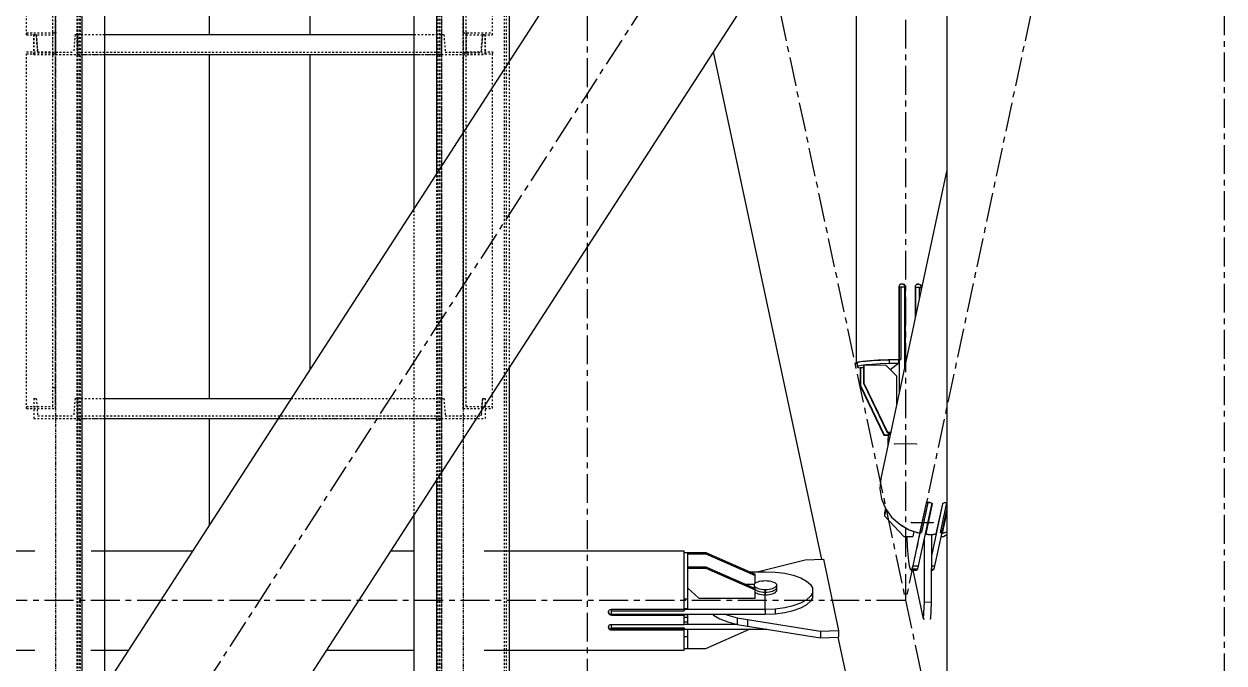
# Model space of a CAD drawing. Header units: millimetres. Extents: x 5143 to 30813, y 232 to 21408.
# Drawn here: x 23100.3 to 23430, y 12853.1 to 13028.7 of the extents above; entities that cross this region are included whole.
import ezdxf

# ---------------------------------------------------------------- set-up
doc = ezdxf.new("R2010")
doc.units = ezdxf.units.MM
doc.header["$LTSCALE"] = 0.25
for name, pattern in [('CENTER', [50.8, 31.75, -6.35, 6.35, -6.35]), ('XKITLINE00', [0]), ('XKITLINE02', [4, 2, -2]), ('XKITLINE03', [6, 3, -1, 1, -1])]:
    doc.linetypes.add(name, pattern=pattern)

msp = doc.modelspace()

# ---------------------------------------------------------------- linework, layer by layer
at = {"color": 8, "linetype": 'CENTER'}
for p, q in [((23430, 14354.32), (23430, 12689.51)), ((23342.5, 13690.27), (23342.5, 12870.27)), ((23255, 13540.01), (23255, 12732.33)), ((23430, 13280.27), (22900, 12460.27)), ((23255, 13280.27), (23430, 12460.27)), ((23430, 13280.27), (23342.5, 12870.27)), ((23345.48, 12913.27), (23339.51, 12913.31)), ((23344.09, 12891.74), (23350.06, 12891.7)), ((23303.97, 12867.52), (23303.97, 12873.03)), ((23342.5, 12870.27), (22987.5, 12870.27))]:
    msp.add_line(p, q, dxfattribs=at)
at = {"color": 1, "linetype": 'XKITLINE03'}
for p, q in [((23109, 13721.24), (23109, 12049.63)), ((23122.5, 12049.57), (23122.5, 13721.24)), ((23214.98, 13721.24), (23214.98, 12049.6)), ((23220.98, 13721.24), (23220.98, 12049.63)), ((23109, 13026.29), (23109, 13123.03)), ((23220.98, 13123.03), (23220.98, 13026.29)), ((23109, 12923.03), (23109, 13020.47)), ((23115, 13020.28), (23214.98, 13020.28)), ((23115, 13020.28), (23115, 13020.28)), ((23214.98, 13020.28), (23214.98, 13020.28)), ((23220.98, 13020.48), (23220.98, 12923.03)), ((23115, 12920.28), (23214.98, 12920.28)), ((23115, 12920.28), (23115, 12920.28)), ((23214.98, 12920.28), (23214.98, 12920.28))]:
    msp.add_line(p, q, dxfattribs=at)
at = {"color": 3, "linetype": 'XKITLINE02'}
for p, q in [((23114.92, 12049.63), (23114.92, 13721.24)), ((23115, 12049.63), (23115, 13721.24)), ((23115, 12049.57), (23115, 13721.24)), ((23115.45, 12049.63), (23115.45, 13721.24)), ((23115.85, 12049.57), (23115.85, 13721.24)), ((23115.85, 12049.57), (23115.85, 13721.24)), ((23122.5, 12049.57), (23122.5, 13721.24)), ((23214.13, 12049.6), (23214.13, 13721.24)), ((23214.53, 12049.63), (23214.53, 13721.24)), ((23214.98, 12049.6), (23214.98, 13721.24)), ((23215.07, 12049.63), (23215.06, 13721.24)), ((23232.3, 12049.63), (23232.3, 13721.24)), ((23232.83, 12049.63), (23232.83, 13721.24)), ((23122.5, 12762.45), (23122.5, 13303.02)), ((23207.48, 12893.93), (23207.48, 13303.02)), ((23101, 13025.71), (23101, 13123.03)), ((23108.2, 13020.46), (23108.2, 13122.44)), ((23109, 13020.46), (23109, 13123.03)), ((23221.78, 13020.46), (23221.78, 13122.44)), ((23228.98, 13025.71), (23228.98, 13123.03)), ((23220.98, 13020.46), (23220.98, 13120.98)), ((23101, 13026.29), (23101, 13025.71)), ((23101, 13026.29), (23109, 13026.29)), ((23108.2, 12923.61), (23108.2, 13026.28)), ((23108.2, 13026.28), (23109, 13026.28)), ((23109, 13026.29), (23109, 13020.46)), ((23109, 12923.03), (23109, 13026.28)), ((23220.98, 13026.29), (23228.98, 13026.29)), ((23220.98, 13026.28), (23220.98, 13020.48)), ((23220.98, 13026.28), (23221.78, 13026.28)), ((23220.98, 13026.28), (23220.98, 12928.83)), ((23221.78, 13026.28), (23221.78, 13021.06)), ((23221.78, 12923.61), (23221.78, 13026.28)), ((23101, 13025.71), (23108.2, 13025.71)), ((23103, 13025.78), (23103.68, 13025.78)), ((23103, 13025.78), (23103, 13020.28)), ((23103, 13020.28), (23103, 13025.78)), ((23103.68, 13025.78), (23104.07, 13020.98)), ((23104.07, 13020.98), (23103.68, 13025.78)), ((23108.2, 13020.46), (23108.2, 13025.71)), ((23114.32, 13025.78), (23113.94, 13020.98)), ((23114.32, 13025.78), (23113.94, 13020.98)), ((23114.32, 13025.78), (23115, 13025.78)), ((23115, 13020.28), (23115, 13025.78)), ((23115, 13025.78), (23122.5, 13025.78)), ((23115, 13025.78), (23115, 13020.28)), ((23115, 13025.78), (23115, 13020.28)), ((23207.48, 13025.78), (23214.98, 13025.78)), ((23214.98, 13020.28), (23214.98, 13025.78)), ((23214.98, 13025.78), (23214.98, 13020.28)), ((23214.98, 13025.78), (23215.66, 13025.78)), ((23214.98, 13025.78), (23214.98, 13020.28)), ((23215.66, 13025.78), (23216.05, 13020.98)), ((23215.66, 13025.78), (23216.05, 13020.98)), ((23221.78, 13025.71), (23228.98, 13025.71)), ((23225.92, 13020.98), (23226.3, 13025.78)), ((23226.3, 13025.78), (23225.92, 13020.98)), ((23226.3, 13025.78), (23226.98, 13025.78)), ((23226.98, 13020.28), (23226.98, 13025.78)), ((23226.98, 13025.78), (23226.98, 13020.28)), ((23101, 12923.03), (23101, 13021.06)), ((23101, 13021.06), (23108.2, 13021.06)), ((23101, 13020.47), (23109, 13020.47)), ((23103, 13020.28), (23115, 13020.28)), ((23104.07, 13020.98), (23113.94, 13020.98)), ((23108.2, 13020.46), (23109, 13020.46)), ((23115, 13020.98), (23214.98, 13020.98)), ((23115, 13020.28), (23122.5, 13020.28)), ((23207.48, 13020.28), (23214.98, 13020.28)), ((23214.98, 13020.28), (23226.98, 13020.28)), ((23216.05, 13020.98), (23225.92, 13020.98)), ((23220.98, 13020.48), (23228.98, 13020.48)), ((23220.98, 12923.03), (23220.98, 13020.48)), ((23220.98, 13020.46), (23221.78, 13020.46)), ((23221.78, 13021.06), (23228.98, 13021.06)), ((23228.98, 13021.06), (23228.98, 13020.48)), ((23228.98, 12923.03), (23228.98, 13021.06)), ((23233.68, 12934.47), (23233.68, 13018.62)), ((23213.68, 12903.53), (23213.68, 12987.68)), ((23108.2, 12928.83), (23109, 12928.83)), ((23220.98, 12928.83), (23220.98, 12923.03)), ((23220.98, 12928.83), (23221.78, 12928.83)), ((23103, 12925.78), (23103.68, 12925.78)), ((23103, 12925.78), (23103, 12920.28)), ((23103, 12925.78), (23103, 12920.28)), ((23103.68, 12925.78), (23104.07, 12920.98)), ((23103.68, 12925.78), (23104.07, 12920.98)), ((23114.32, 12925.78), (23113.94, 12920.98)), ((23114.32, 12925.78), (23113.94, 12920.98)), ((23114.32, 12925.78), (23115, 12925.78)), ((23115, 12920.28), (23115, 12925.78)), ((23115, 12925.78), (23122.5, 12925.78)), ((23115, 12925.78), (23115, 12920.28)), ((23115, 12925.78), (23115, 12920.28)), ((23173.67, 12925.78), (23214.98, 12925.78)), ((23214.98, 12920.28), (23214.98, 12925.78)), ((23214.98, 12925.78), (23214.98, 12920.28)), ((23214.98, 12925.78), (23215.66, 12925.78)), ((23214.98, 12925.78), (23214.98, 12920.28)), ((23215.66, 12925.78), (23216.05, 12920.98)), ((23215.66, 12925.78), (23216.05, 12920.98)), ((23225.92, 12920.98), (23226.3, 12925.78)), ((23226.3, 12925.78), (23225.92, 12920.98)), ((23226.3, 12925.78), (23226.98, 12925.78)), ((23226.98, 12925.78), (23226.98, 12920.28)), ((23226.98, 12925.78), (23226.98, 12920.28)), ((23101, 12923.61), (23108.2, 12923.61)), ((23101, 12923.03), (23109, 12923.03)), ((23104.07, 12920.98), (23113.94, 12920.98)), ((23115, 12920.98), (23214.98, 12920.98)), ((23216.05, 12920.98), (23225.92, 12920.98)), ((23220.98, 12923.03), (23228.98, 12923.03)), ((23221.78, 12923.61), (23228.98, 12923.61)), ((23103, 12920.28), (23115, 12920.28)), ((23115, 12920.28), (23122.5, 12920.28)), ((23170.12, 12920.28), (23214.98, 12920.28)), ((23214.98, 12920.28), (23226.98, 12920.28))]:
    msp.add_line(p, q, dxfattribs=at)
at = {"color": 7, "linetype": 'XKITLINE00'}
for p, q in [((23116.3, 12837.02), (23116.3, 13257.5)), ((23122.5, 12846.61), (23122.5, 13257.5)), ((23207.48, 12978.09), (23207.48, 13257.5)), ((23213.68, 12987.68), (23213.68, 13257.5)), ((23233.68, 13018.62), (23233.68, 13257.5)), ((23122.5, 13025.78), (23207.48, 13025.78)), ((23122.5, 13020.28), (23207.48, 13020.28)), ((23233.68, 12768.61), (23233.68, 12934.47)), ((23122.5, 12925.78), (23173.67, 12925.78)), ((23122.5, 12920.28), (23170.12, 12920.28)), ((23213.68, 12755.13), (23213.68, 12903.53)), ((23207.48, 12750.96), (23207.48, 12893.93))]:
    msp.add_line(p, q, dxfattribs=at)
at = {"color": 8, "linetype": 'XKITLINE00'}
for p, q in [((23151.2, 13120.28), (23151.2, 13025.78)), ((23178.8, 13120.28), (23178.8, 13025.78)), ((23283.37, 13095.5), (23008.1, 12669.61)), ((23328.91, 13079.5), (23328.91, 12935.63)), ((23353.8, 13075.07), (23353.8, 12689.51)), ((23321.7, 13070.64), (23046.42, 12644.75)), ((23151.2, 13020.28), (23151.2, 12925.78)), ((23178.8, 13020.28), (23178.8, 12933.7)), ((23289.61, 13021), (23319.37, 12881.57)), ((23353.8, 12988.62), (23335.68, 12903.75)), ((23340.82, 12956.96), (23341, 12957.14)), ((23340.97, 12957.11), (23341.19, 12957.22)), ((23341, 12957.14), (23341.24, 12957.27)), ((23341.19, 12957.22), (23341.45, 12957.26)), ((23341.24, 12957.27), (23341.51, 12957.31)), ((23341.45, 12957.26), (23341.72, 12957.22)), ((23341.51, 12957.31), (23341.77, 12957.27)), ((23341.72, 12957.22), (23341.95, 12957.1)), ((23341.77, 12957.27), (23342.01, 12957.15)), ((23341.95, 12957.1), (23342.14, 12956.92)), ((23342.01, 12957.15), (23342.2, 12956.96)), ((23345.31, 12956.94), (23345.5, 12957.12)), ((23345.47, 12957.09), (23345.67, 12957.2)), ((23345.5, 12957.12), (23345.73, 12957.24)), ((23345.67, 12957.2), (23345.93, 12957.23)), ((23345.73, 12957.24), (23345.99, 12957.28)), ((23345.93, 12957.23), (23346.19, 12957.19)), ((23345.99, 12957.28), (23346.25, 12957.23)), ((23346.19, 12957.19), (23346.42, 12957.06)), ((23346.25, 12957.23), (23346.48, 12957.11)), ((23346.42, 12957.06), (23346.58, 12956.91)), ((23346.48, 12957.11), (23346.67, 12956.92)), ((23340.72, 12956.72), (23340.65, 12956.46)), ((23340.65, 12956.46), (23340.65, 12936.51)), ((23340.65, 12956.38), (23340.71, 12956.42)), ((23340.71, 12956.42), (23341.18, 12956.44)), ((23340.71, 12956.42), (23340.71, 12936.48)), ((23340.82, 12956.96), (23340.72, 12956.72)), ((23341.18, 12956.44), (23341.18, 12936.49)), ((23341.18, 12956.44), (23342.23, 12956.43)), ((23342.14, 12956.92), (23342.26, 12956.68)), ((23342.2, 12956.96), (23342.32, 12956.72)), ((23342.23, 12956.43), (23342.23, 12934.41)), ((23342.26, 12956.68), (23342.32, 12956.72)), ((23342.26, 12956.68), (23342.31, 12956.42)), ((23342.31, 12956.42), (23342.36, 12956.46)), ((23342.31, 12956.42), (23342.31, 12936.47)), ((23342.32, 12956.72), (23342.36, 12956.46)), ((23342.36, 12956.46), (23342.36, 12936.51)), ((23345.19, 12956.7), (23345.15, 12956.44)), ((23345.15, 12956.44), (23345.15, 12948.12)), ((23345.15, 12956.36), (23345.21, 12956.41)), ((23345.31, 12956.94), (23345.19, 12956.7)), ((23345.21, 12956.41), (23345.21, 12948.41)), ((23345.21, 12956.41), (23346.26, 12956.41)), ((23346.26, 12956.41), (23346.68, 12956.38)), ((23346.26, 12956.41), (23346.26, 12953.3)), ((23346.58, 12956.91), (23346.61, 12956.87)), ((23346.61, 12956.87), (23346.72, 12956.63)), ((23346.67, 12956.92), (23346.76, 12956.68)), ((23346.68, 12956.38), (23346.68, 12955.29)), ((23346.72, 12956.63), (23346.76, 12956.37)), ((23346.76, 12956.68), (23346.82, 12956.42)), ((23346.76, 12956.37), (23346.82, 12956.42)), ((23346.76, 12956.37), (23346.76, 12955.68)), ((23346.82, 12956.42), (23346.82, 12955.96)), ((23328.91, 12935.63), (23329.53, 12935.84)), ((23328.91, 12935.63), (23328.96, 12935.41)), ((23328.96, 12935.41), (23329.25, 12935.32)), ((23329.25, 12935.53), (23329.5, 12935.72)), ((23329.25, 12935.53), (23329.25, 12934.53)), ((23329.25, 12934.53), (23329.5, 12934.72)), ((23329.25, 12934.53), (23329.55, 12934.34)), ((23329.5, 12935.72), (23330.3, 12935.91)), ((23329.5, 12934.72), (23330.3, 12934.91)), ((23329.53, 12935.84), (23330.8, 12936.04)), ((23329.55, 12934.34), (23330.04, 12934.23)), ((23330.03, 12934.22), (23330.13, 12934.3)), ((23330.03, 12934.22), (23330.03, 12929.24)), ((23330.13, 12934.3), (23330.13, 12929.31)), ((23330.13, 12934.3), (23330.97, 12934.29)), ((23330.3, 12935.91), (23331.61, 12936.08)), ((23330.3, 12934.91), (23331.06, 12935.01)), ((23330.8, 12936.04), (23332.67, 12936.22)), ((23330.97, 12934.94), (23331.06, 12935.01)), ((23330.97, 12934.94), (23330.97, 12929.95)), ((23331.06, 12935.01), (23331.06, 12930.03)), ((23331.06, 12935.01), (23337.04, 12934.97)), ((23331.08, 12935.01), (23331.61, 12935.08)), ((23331.61, 12936.08), (23333.38, 12936.23)), ((23331.61, 12935.08), (23333.38, 12935.23)), ((23332.67, 12936.22), (23335.02, 12936.36)), ((23333.38, 12936.23), (23335.53, 12936.35)), ((23333.38, 12935.23), (23335.53, 12935.35)), ((23335.02, 12936.36), (23337.75, 12936.46)), ((23335.53, 12936.35), (23337.98, 12936.43)), ((23335.53, 12935.35), (23337.98, 12935.44)), ((23337.04, 12934.97), (23340.02, 12931.96)), ((23337.75, 12936.46), (23340.65, 12936.51)), ((23337.98, 12936.43), (23340.61, 12936.48)), ((23337.98, 12936.43), (23337.98, 12935.44)), ((23337.98, 12935.44), (23340.61, 12935.48)), ((23338.29, 12933.7), (23340.61, 12935.48)), ((23340.59, 12936.46), (23340.65, 12936.51)), ((23340.61, 12936.48), (23340.61, 12935.48)), ((23340.71, 12936.48), (23340.73, 12936.5)), ((23340.73, 12936.5), (23341.18, 12936.49)), ((23340.73, 12936.5), (23340.73, 12927.42)), ((23342.23, 12936.41), (23342.33, 12936.49)), ((23342.23, 12935.41), (23342.33, 12935.49)), ((23342.31, 12936.47), (23342.36, 12936.51)), ((23342.33, 12936.49), (23342.67, 12936.49)), ((23342.33, 12936.49), (23342.33, 12935.49)), ((23342.33, 12935.49), (23342.46, 12935.49)), ((23342.36, 12936.51), (23342.67, 12936.51)), ((23340.02, 12931.96), (23340.02, 12924.09)), ((23330.03, 12929.24), (23330.13, 12929.31)), ((23330.03, 12929.24), (23336.51, 12915.73)), ((23330.13, 12929.31), (23336.6, 12915.8)), ((23330.97, 12929.95), (23331.06, 12930.03)), ((23330.97, 12929.95), (23337.44, 12916.45)), ((23331.06, 12930.03), (23337.53, 12916.52)), ((23151.2, 12920.28), (23151.2, 12891)), ((23336.51, 12915.73), (23336.6, 12915.8)), ((23336.51, 12915.73), (23337.75, 12915.72)), ((23336.6, 12915.8), (23337.76, 12915.79)), ((23337.44, 12916.45), (23337.53, 12916.52)), ((23337.44, 12916.45), (23338.39, 12916.44)), ((23337.53, 12916.52), (23338.41, 12916.51)), ((23337.64, 12914.17), (23337.63, 12913.64)), ((23337.66, 12914.68), (23337.64, 12914.17)), ((23337.69, 12915.14), (23337.66, 12914.68)), ((23337.73, 12915.55), (23337.69, 12915.14)), ((23337.77, 12915.89), (23337.73, 12915.55)), ((23337.82, 12916.15), (23337.77, 12915.89)), ((23337.87, 12916.33), (23337.82, 12916.15)), ((23337.92, 12916.42), (23337.87, 12916.33)), ((23337.92, 12916.42), (23338.38, 12916.41)), ((23337.92, 12916.42), (23337.97, 12916.41)), ((23337.97, 12916.41), (23338.01, 12916.31)), ((23338.01, 12916.31), (23338.06, 12916.11)), ((23338.06, 12916.11), (23338.1, 12915.84)), ((23338.1, 12915.84), (23338.14, 12915.48)), ((23338.14, 12915.48), (23338.15, 12915.31)), ((23337.63, 12913.64), (23337.63, 12913.1)), ((23337.63, 12913.1), (23337.63, 12912.87)), ((23335.68, 12903.75), (23335.44, 12900.98)), ((23335.44, 12900.98), (23335.88, 12898.21)), ((23335.88, 12898.21), (23336.98, 12895.57)), ((23336.96, 12895.61), (23336.7, 12894.4)), ((23336.7, 12894.4), (23336.73, 12893.49)), ((23337.13, 12895.36), (23336.73, 12893.49)), ((23336.98, 12895.57), (23338.68, 12893.2)), ((23349.69, 12897.06), (23346, 12879.79)), ((23348.13, 12897.02), (23346.37, 12888.8)), ((23348.67, 12897.19), (23346.91, 12888.96)), ((23349.73, 12897.02), (23348.05, 12889.15)), ((23349.82, 12896.82), (23348.07, 12888.6)), ((23348.21, 12897.11), (23348.13, 12897.02)), ((23348.21, 12897.11), (23348.33, 12897.19)), ((23348.33, 12897.19), (23348.54, 12897.25)), ((23348.54, 12897.25), (23348.78, 12897.27)), ((23348.54, 12897.25), (23348.67, 12897.19)), ((23348.67, 12897.19), (23349.42, 12897.18)), ((23348.78, 12897.27), (23349.05, 12897.26)), ((23349.05, 12897.26), (23349.31, 12897.22)), ((23349.31, 12897.22), (23349.53, 12897.14)), ((23349.53, 12897.14), (23349.71, 12897.04)), ((23352.63, 12896.83), (23349.59, 12882.58)), ((23349.71, 12897.04), (23349.81, 12896.93)), ((23349.81, 12896.93), (23349.82, 12896.82)), ((23352.61, 12896.8), (23350.86, 12888.58)), ((23353.74, 12897.15), (23351.99, 12888.93)), ((23353.8, 12895.57), (23352.43, 12889.16)), ((23353.8, 12895.3), (23352.52, 12889.33)), ((23353.8, 12894.62), (23352.54, 12888.76)), ((23352.68, 12896.91), (23352.61, 12896.8)), ((23352.68, 12896.91), (23352.82, 12897.02)), ((23352.82, 12897.02), (23353.02, 12897.12)), ((23353.02, 12897.12), (23353.27, 12897.19)), ((23353.15, 12897.16), (23353.74, 12897.15)), ((23353.27, 12897.19), (23353.53, 12897.23)), ((23353.53, 12897.23), (23353.79, 12897.24)), ((23353.74, 12897.15), (23353.8, 12897.18)), ((23336.73, 12893.49), (23342.02, 12887.89)), ((23338.68, 12893.2), (23340.9, 12891.22)), ((23339.12, 12892.81), (23339.29, 12892.59)), ((23339.29, 12892.59), (23340.29, 12891.76)), ((23340.9, 12891.22), (23343.53, 12889.72)), ((23341.04, 12891.14), (23341.33, 12890.89)), ((23341.33, 12890.89), (23343.69, 12889.6)), ((23342.02, 12887.89), (23344.51, 12887.88)), ((23342.58, 12887.89), (23342.95, 12886.13)), ((23342.89, 12887.89), (23342.9, 12887.63)), ((23343.53, 12889.72), (23346.37, 12888.8)), ((23343.7, 12889.66), (23343.69, 12889.6)), ((23343.69, 12889.6), (23346.27, 12888.76)), ((23344.8, 12889.24), (23344.51, 12887.88)), ((23346.46, 12888.97), (23344.51, 12879.8)), ((23346.28, 12888.83), (23346.27, 12888.76)), ((23346.46, 12889.2), (23346.46, 12888.97)), ((23346.46, 12889.2), (23346.91, 12888.96)), ((23346.46, 12888.97), (23346.91, 12888.96)), ((23347.95, 12888.95), (23347.97, 12888.48)), ((23348.06, 12888.89), (23347.97, 12888.48)), ((23347.97, 12888.48), (23348.67, 12888.42)), ((23348.04, 12889.36), (23348.06, 12888.89)), ((23348.05, 12889.15), (23348.07, 12888.6)), ((23348.07, 12888.6), (23349.47, 12888.45)), ((23348.69, 12888.53), (23348.67, 12888.42)), ((23348.67, 12888.42), (23349.37, 12888.4)), ((23349.37, 12888.4), (23350.07, 12888.41)), ((23349.47, 12888.45), (23350.86, 12888.58)), ((23349.59, 12888.4), (23349.58, 12869.85)), ((23350.09, 12888.5), (23350.07, 12888.41)), ((23350.07, 12888.41), (23350.76, 12888.46)), ((23352.44, 12888.93), (23350.48, 12879.76)), ((23350.78, 12888.57), (23350.76, 12888.46)), ((23351.99, 12888.93), (23352.43, 12889.16)), ((23351.99, 12888.93), (23352.44, 12888.93)), ((23352.2, 12887.83), (23352.97, 12887.82)), ((23352.43, 12889.16), (23352.44, 12888.93)), ((23352.44, 12888.71), (23353.8, 12889.15)), ((23352.53, 12889.13), (23352.44, 12888.71)), ((23352.44, 12888.92), (23352.44, 12888.71)), ((23352.51, 12889.56), (23352.53, 12889.13)), ((23352.52, 12889.33), (23352.54, 12888.76)), ((23352.54, 12888.76), (23353.8, 12889.15)), ((23352.97, 12887.82), (23353.8, 12888.41)), ((23342.9, 12887.63), (23342.99, 12885.14)), ((23342.99, 12885.14), (23343.12, 12882.93)), ((23347.6, 12887.27), (23347.59, 12869.86)), ((23048.32, 12883.91), (23103.29, 12883.91)), ((23118.75, 12883.91), (23146.61, 12883.91)), ((23201, 12883.91), (23207.48, 12883.91)), ((23214.98, 12883.91), (23215.27, 12883.91)), ((23226.7, 12883.91), (23281.67, 12883.91)), ((23281.67, 12867.9), (23281.67, 12883.91)), ((23281.67, 12883.46), (23282.67, 12883.46)), ((23282.67, 12883.47), (23287.67, 12883.47)), ((23282.67, 12879.16), (23282.67, 12883.46)), ((23282.67, 12883.08), (23287.67, 12883.08)), ((23287.67, 12883.47), (23301.17, 12877.49)), ((23287.67, 12883.47), (23287.67, 12883.08)), ((23287.67, 12883.08), (23301.17, 12877.1)), ((23301.69, 12878.19), (23314.94, 12881.42)), ((23314.94, 12881.42), (23319.92, 12881.59)), ((23319.92, 12881.59), (23324.1, 12861.99)), ((23343.12, 12882.93), (23343.3, 12881.11)), ((23282.67, 12879.54), (23287.67, 12879.54)), ((23282.67, 12879.16), (23282.67, 12879.15)), ((23282.67, 12879.15), (23287.67, 12879.15)), ((23282.67, 12879.15), (23282.67, 12879.13)), ((23282.67, 12873.46), (23282.67, 12879.13)), ((23287.67, 12879.54), (23301.17, 12873.56)), ((23287.67, 12879.54), (23287.67, 12879.15)), ((23287.67, 12879.15), (23301.17, 12873.17)), ((23299.61, 12878.19), (23303.97, 12878.19)), ((23303.97, 12878.19), (23306.7, 12878.07)), ((23306.7, 12878.07), (23309.3, 12877.74)), ((23343.3, 12881.11), (23343.51, 12879.75)), ((23343.51, 12879.75), (23343.75, 12878.91)), ((23343.75, 12878.91), (23344, 12878.64)), ((23344.26, 12878.94), (23344, 12878.64)), ((23344, 12878.64), (23345.5, 12878.63)), ((23344.51, 12879.8), (23344.26, 12878.94)), ((23344.26, 12878.94), (23345.75, 12878.93)), ((23344.51, 12879.8), (23346, 12879.79)), ((23344.54, 12878.64), (23347.38, 12865.26)), ((23345.75, 12878.93), (23345.5, 12878.63)), ((23346, 12879.79), (23345.75, 12878.93)), ((23349.59, 12879.76), (23350.48, 12879.76)), ((23349.59, 12878.9), (23350.23, 12878.9)), ((23349.59, 12878.6), (23349.98, 12878.6)), ((23350.23, 12878.9), (23349.98, 12878.6)), ((23350.48, 12879.76), (23350.23, 12878.9)), ((23298.37, 12874.8), (23300.98, 12874.8)), ((23300.92, 12874.72), (23300.87, 12874.5)), ((23301.06, 12874.92), (23300.92, 12874.72)), ((23301.06, 12874.92), (23301.29, 12875.11)), ((23301.17, 12875.02), (23301.17, 12877.49)), ((23301.29, 12875.11), (23301.6, 12875.29)), ((23301.6, 12875.29), (23301.98, 12875.44)), ((23301.98, 12875.44), (23302.42, 12875.56)), ((23302.42, 12875.56), (23302.91, 12875.65)), ((23302.91, 12875.65), (23303.44, 12875.7)), ((23303.44, 12875.7), (23303.97, 12875.72)), ((23303.97, 12875.72), (23304.51, 12875.7)), ((23304.51, 12875.7), (23305.03, 12875.65)), ((23305.03, 12875.65), (23305.52, 12875.56)), ((23305.52, 12875.56), (23305.97, 12875.44)), ((23305.97, 12875.44), (23306.35, 12875.29)), ((23306.35, 12875.29), (23306.66, 12875.11)), ((23306.66, 12875.11), (23306.89, 12874.92)), ((23306.89, 12874.92), (23307.03, 12874.72)), ((23307.03, 12874.72), (23307.07, 12874.5)), ((23309.3, 12877.74), (23311.67, 12877.2)), ((23311.67, 12877.2), (23313.71, 12876.48)), ((23313.71, 12876.48), (23315.32, 12875.61)), ((23315.32, 12875.61), (23316.43, 12874.63)), ((23316.43, 12874.63), (23317, 12873.57)), ((23282.67, 12873.63), (23285.67, 12870.87)), ((23282.67, 12868.06), (23282.67, 12873.46)), ((23300.87, 12874.5), (23300.87, 12873.77)), ((23300.87, 12874.5), (23300.92, 12874.29)), ((23300.87, 12873.77), (23300.89, 12873.69)), ((23300.87, 12873.77), (23300.89, 12873.69)), ((23300.87, 12873.77), (23300.87, 12873.69)), ((23300.92, 12874.29), (23301.06, 12874.09)), ((23301.06, 12874.09), (23301.29, 12873.89)), ((23301.17, 12870.87), (23301.17, 12873.56)), ((23301.17, 12873.26), (23301.29, 12873.16)), ((23301.17, 12873.26), (23301.29, 12873.16)), ((23301.17, 12872.52), (23301.29, 12872.42)), ((23301.29, 12873.89), (23301.6, 12873.72)), ((23301.29, 12873.16), (23301.6, 12872.99)), ((23301.29, 12873.16), (23301.6, 12872.99)), ((23301.29, 12872.42), (23301.6, 12872.25)), ((23301.6, 12873.72), (23301.98, 12873.57)), ((23301.6, 12872.99), (23301.98, 12872.83)), ((23301.6, 12872.99), (23301.98, 12872.83)), ((23301.6, 12872.25), (23301.98, 12872.1)), ((23301.98, 12873.57), (23302.42, 12873.45)), ((23301.98, 12872.83), (23302.42, 12872.71)), ((23301.98, 12872.83), (23302.42, 12872.71)), ((23301.98, 12872.1), (23302.42, 12871.98)), ((23302.42, 12873.45), (23302.91, 12873.36)), ((23302.42, 12872.71), (23302.91, 12872.62)), ((23302.42, 12872.71), (23302.91, 12872.62)), ((23302.42, 12871.98), (23302.91, 12871.89)), ((23302.91, 12873.36), (23303.44, 12873.3)), ((23302.91, 12872.62), (23303.44, 12872.57)), ((23302.91, 12872.62), (23303.44, 12872.57)), ((23302.91, 12871.89), (23303.44, 12871.83)), ((23303.44, 12873.3), (23303.97, 12873.29)), ((23303.44, 12872.57), (23303.97, 12872.55)), ((23303.44, 12872.57), (23303.97, 12872.55)), ((23303.44, 12871.83), (23303.97, 12871.81)), ((23303.97, 12873.29), (23304.51, 12873.3)), ((23303.97, 12873.29), (23303.97, 12872.55)), ((23303.97, 12872.55), (23304.51, 12872.57)), ((23303.97, 12872.55), (23304.51, 12872.57)), ((23303.97, 12872.55), (23303.97, 12871.81)), ((23303.97, 12871.81), (23304.51, 12871.83)), ((23304.51, 12873.3), (23305.03, 12873.36)), ((23304.51, 12872.57), (23305.03, 12872.62)), ((23304.51, 12872.57), (23305.03, 12872.62)), ((23304.51, 12871.83), (23305.03, 12871.89)), ((23305.03, 12873.36), (23305.52, 12873.45)), ((23305.03, 12872.62), (23305.52, 12872.71)), ((23305.03, 12872.62), (23305.52, 12872.71)), ((23305.03, 12871.89), (23305.52, 12871.98)), ((23305.52, 12873.45), (23305.97, 12873.57)), ((23305.52, 12872.71), (23305.97, 12872.83)), ((23305.52, 12872.71), (23305.97, 12872.83)), ((23305.52, 12871.98), (23305.97, 12872.1)), ((23305.97, 12873.57), (23306.35, 12873.72)), ((23305.97, 12872.83), (23306.35, 12872.99)), ((23305.97, 12872.83), (23306.35, 12872.99)), ((23305.97, 12872.1), (23306.35, 12872.25)), ((23306.35, 12873.72), (23306.66, 12873.89)), ((23306.35, 12872.99), (23306.66, 12873.16)), ((23306.35, 12872.99), (23306.66, 12873.16)), ((23306.35, 12872.25), (23306.66, 12872.42)), ((23306.66, 12873.89), (23306.89, 12874.09)), ((23306.66, 12873.16), (23306.89, 12873.35)), ((23306.66, 12873.16), (23306.89, 12873.35)), ((23306.66, 12872.42), (23306.89, 12872.62)), ((23307.03, 12874.29), (23306.89, 12874.09)), ((23307.03, 12873.56), (23306.89, 12873.35)), ((23307.03, 12873.56), (23306.89, 12873.35)), ((23307.03, 12872.82), (23306.89, 12872.62)), ((23307.07, 12874.5), (23307.03, 12874.29)), ((23307.07, 12873.77), (23307.03, 12873.56)), ((23307.07, 12873.77), (23307.03, 12873.56)), ((23307.07, 12873.03), (23307.03, 12872.82)), ((23307.07, 12874.5), (23307.07, 12873.77)), ((23307.07, 12873.77), (23307.07, 12873.03)), ((23315.32, 12870.46), (23316.43, 12871.44)), ((23317, 12872.49), (23316.43, 12871.44)), ((23317, 12871.12), (23317, 12873.57)), ((23281.67, 12870.77), (23282.67, 12870.77)), ((23281.67, 12868.06), (23282.67, 12868.06)), ((23285.67, 12870.87), (23301.17, 12870.87)), ((23306.7, 12867.99), (23309.3, 12868.33)), ((23309.3, 12868.33), (23311.67, 12868.87)), ((23311.67, 12868.87), (23313.71, 12869.59)), ((23311.67, 12867.49), (23313.71, 12868.21)), ((23313.71, 12869.59), (23315.32, 12870.46)), ((23313.71, 12868.21), (23315.32, 12869.08)), ((23315.32, 12869.08), (23316.43, 12870.06)), ((23317, 12871.12), (23316.43, 12870.06)), ((23347.59, 12869.86), (23347.38, 12865.26)), ((23347.59, 12869.86), (23349.58, 12869.85)), ((23349.58, 12869.85), (23349.37, 12865.25)), ((23260.87, 12867.33), (23260.82, 12867.08)), ((23260.82, 12867.08), (23260.87, 12866.82)), ((23260.84, 12867.19), (23260.87, 12867.06)), ((23260.99, 12867.56), (23260.87, 12867.33)), ((23260.87, 12867.06), (23260.99, 12866.83)), ((23260.87, 12866.82), (23260.99, 12866.59)), ((23260.99, 12867.56), (23261.17, 12867.74)), ((23260.99, 12866.83), (23261.17, 12866.65)), ((23260.99, 12866.59), (23261.17, 12866.41)), ((23261.17, 12867.74), (23261.41, 12867.83)), ((23261.17, 12866.65), (23261.41, 12866.53)), ((23261.17, 12866.41), (23261.41, 12866.3)), ((23261.41, 12867.83), (23261.67, 12867.9)), ((23261.41, 12866.53), (23261.41, 12866.3)), ((23261.41, 12866.53), (23261.67, 12866.49)), ((23261.41, 12866.3), (23261.67, 12866.26)), ((23261.67, 12867.9), (23281.67, 12867.9)), ((23261.67, 12866.5), (23261.67, 12867.9)), ((23261.67, 12867.47), (23281.67, 12867.47)), ((23261.67, 12866.5), (23303.97, 12866.5)), ((23261.67, 12866.5), (23261.67, 12866.49)), ((23261.67, 12866.49), (23261.67, 12866.26)), ((23261.67, 12866.49), (23281.67, 12866.49)), ((23261.67, 12866.26), (23281.67, 12866.26)), ((23281.67, 12867.88), (23303.97, 12867.88)), ((23281.67, 12867.88), (23281.67, 12867.47)), ((23281.67, 12866.5), (23281.67, 12866.38)), ((23281.67, 12866.49), (23281.67, 12866.26)), ((23281.67, 12866.38), (23282.67, 12866.38)), ((23281.67, 12863.68), (23281.67, 12866.26)), ((23281.67, 12865.72), (23282.67, 12865.72)), ((23282.67, 12865.06), (23282.67, 12866.5)), ((23282.67, 12863.81), (23282.67, 12865.06)), ((23289.44, 12866.5), (23289.72, 12866.25)), ((23289.72, 12866.25), (23291.47, 12865.24)), ((23291.47, 12865.24), (23293.67, 12864.39)), ((23292.96, 12866.5), (23293.67, 12866.23)), ((23293.67, 12866.23), (23296.24, 12865.55)), ((23296.24, 12865.55), (23299.09, 12865.08)), ((23296.24, 12865.55), (23296.24, 12863.71)), ((23299.09, 12865.08), (23319.12, 12861.83)), ((23299.09, 12865.08), (23299.09, 12863.24)), ((23303.97, 12867.88), (23306.7, 12867.99)), ((23303.97, 12867.88), (23303.97, 12866.5)), ((23303.97, 12866.5), (23306.7, 12866.61)), ((23306.7, 12867.99), (23306.7, 12866.61)), ((23306.7, 12866.61), (23309.3, 12866.95)), ((23309.3, 12866.95), (23311.67, 12867.49)), ((23347.38, 12865.26), (23347.68, 12865.26)), ((23349.14, 12865.25), (23349.37, 12865.25)), ((23260.87, 12863.17), (23260.82, 12862.94)), ((23260.82, 12862.94), (23260.87, 12862.71)), ((23260.85, 12863.06), (23260.87, 12862.94)), ((23260.99, 12863.37), (23260.87, 12863.17)), ((23260.87, 12862.94), (23260.99, 12862.74)), ((23260.87, 12862.71), (23260.99, 12862.5)), ((23260.99, 12863.37), (23261.17, 12863.54)), ((23260.99, 12862.74), (23261.14, 12862.6)), ((23260.99, 12862.5), (23261.16, 12862.35)), ((23261.14, 12862.6), (23261.17, 12862.58)), ((23261.17, 12863.54), (23261.41, 12863.65)), ((23261.17, 12862.58), (23261.41, 12862.48)), ((23261.17, 12862.34), (23261.41, 12862.25)), ((23261.41, 12863.65), (23261.67, 12863.68)), ((23261.41, 12862.48), (23261.67, 12862.45)), ((23261.41, 12862.25), (23261.67, 12862.2)), ((23261.67, 12863.68), (23281.67, 12863.68)), ((23261.67, 12862.47), (23261.67, 12863.68)), ((23261.67, 12862.78), (23281.67, 12862.78)), ((23261.67, 12862.47), (23281.67, 12862.47)), ((23261.67, 12862.45), (23261.67, 12862.2)), ((23261.67, 12862.45), (23281.67, 12862.45)), ((23261.67, 12862.2), (23281.67, 12862.2)), ((23281.67, 12864.43), (23282.67, 12864.43)), ((23281.67, 12863.81), (23282.67, 12863.81)), ((23281.67, 12863.74), (23296.12, 12863.74)), ((23281.67, 12862.78), (23281.67, 12862.36)), ((23281.67, 12862.36), (23281.67, 12862.2)), ((23281.67, 12862.36), (23303.97, 12862.36)), ((23281.67, 12856.64), (23281.67, 12862.2)), ((23282.67, 12858.78), (23282.67, 12862.36)), ((23287.67, 12857.08), (23299.61, 12862.36)), ((23293.67, 12864.39), (23296.24, 12863.71)), ((23296.24, 12863.71), (23299.09, 12863.24)), ((23299.09, 12863.24), (23319.12, 12859.99)), ((23303.97, 12862.45), (23303.97, 12862.36)), ((23303.97, 12862.36), (23304.38, 12862.38)), ((23319.12, 12861.83), (23324.1, 12861.99)), ((23319.12, 12861.83), (23319.12, 12859.99)), ((23324.1, 12861.99), (23324.1, 12860.15)), ((23281.67, 12860.36), (23282.67, 12860.36)), ((23282.67, 12857.1), (23282.67, 12858.78)), ((23319.12, 12859.99), (23324.1, 12860.15)), ((23323.94, 12860.15), (23330.17, 12830.94)), ((23048.32, 12856.64), (23103.29, 12856.64)), ((23118.62, 12856.64), (23128.99, 12856.64)), ((23183.38, 12856.64), (23207.48, 12856.64)), ((23214.98, 12856.64), (23215.27, 12856.64)), ((23226.7, 12856.64), (23281.67, 12856.64)), ((23281.67, 12857.09), (23282.67, 12857.09)), ((23282.67, 12857.1), (23282.67, 12857.08)), ((23282.67, 12857.08), (23287.67, 12857.08))]:
    msp.add_line(p, q, dxfattribs=at)
at = {"color": 1, "linetype": 'XKITLINE00'}
for centre in [(23109, 13026.29), (23220.98, 13026.29), (23109, 13020.47), (23115, 13020.28), (23115, 13020.28), (23214.98, 13020.28), (23214.98, 13020.28), (23220.98, 13020.48), (23109, 12923.03), (23220.98, 12923.03), (23115, 12920.28), (23115, 12920.28), (23214.98, 12920.28), (23214.98, 12920.28)]:
    msp.add_circle(centre, 0.05, dxfattribs=at)
at = {"color": 8, "linetype": 'XKITLINE00'}
for centre in [(23339.51, 12913.31), (23345.48, 12913.27), (23344.09, 12891.74), (23350.06, 12891.7), (23303.97, 12873.03), (23342.5, 12870.27), (23342.5, 12870.27), (23342.5, 12870.27), (23303.97, 12867.52)]:
    msp.add_circle(centre, 0.05, dxfattribs=at)

doc.saveas('drawing.dxf')
